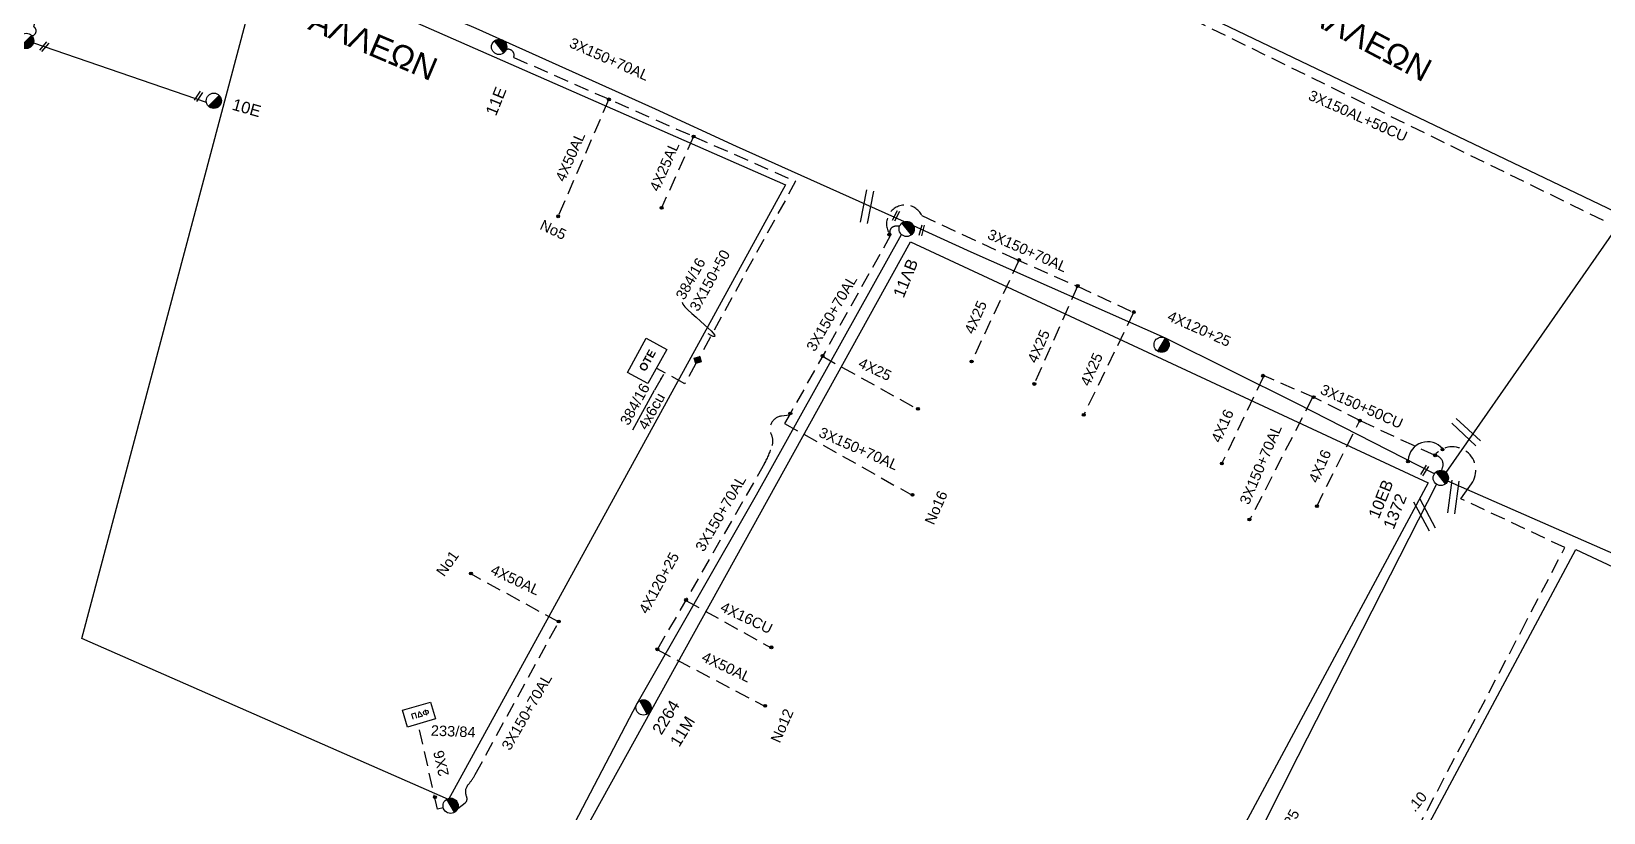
# Model space of a CAD drawing. Header units: millimetres. Extents: x 2087 to 5289, y 222 to 1137.
# Drawn here: x 2830.7 to 2965.9, y 400.3 to 467.4 of the extents above; entities that cross this region are included whole.
import ezdxf

# ---------------------------------------------------------------- set-up
doc = ezdxf.new("R2010")
doc.units = ezdxf.units.MM
doc.linetypes.add('DASHED', pattern=[19.05, 12.7, -6.35])
for name, color, linetype in [('Pillar OTE', 7, 'Continuous'), ('Pillar Δημοτικού Φωτισμού', 7, 'Continuous'), ('Άγνωστα', 7, 'Continuous'), ('Γυμνά εναέρια ΧΤ και ΦΟΠ (3Φ)   4x50+16AL', 7, 'Continuous'), ('Εναέρια παροχή ΧΤ 4x16', 7, 'SYN_LINE'), ('Επιγραφές - Σχήματα', 7, 'Continuous'), ('Καλώδια ΧΤ   3x150+50CU', 7, 'DASHED'), ('Καλώδια ΧΤ   3x150+70AL', 7, 'DASHED'), ('Καλώδια ΧΤ   3x150AL+50CU', 7, 'DASHED'), ('Καλώδια ΧΤ   4x50AL', 7, 'DASHED'), ('Μηχανική τομή', 7, 'Continuous'), ('Στύλος ΦΜ', 7, 'Continuous'), ('Στύλος ΦΜ @ 1', 7, 'Continuous'), ('Συνδέσεις', 7, 'Continuous'), ('Συνεστραμμενα ΧΤ  4Χ120+25 Al', 7, 'Continuous'), ('Τομή', 7, 'Continuous'), ('Υπόβαθρο ΔΕΗ', 7, 'Continuous'), ('Υπόγεια Καλώδια Δικτύου ΧΤ   .10', 7, 'DASHED'), ('Υπόγεια καλώδια Παροχών ΧΤ   4x16CU', 7, 'DASHED'), ('Υπόγεια καλώδια Παροχών ΧΤ   4x25', 7, 'DASHED'), ('Υπόγεια καλώδια Παροχών ΧΤ   4x6', 7, 'DASHED')]:
    doc.layers.add(name, color=color, linetype=linetype)
doc.styles.add('arial', font='arial.ttf')
doc.styles.get("Standard").update_dxf_attribs({"font": 'arial.ttf'})
doc.linetypes.add('SYN_LINE', pattern='A,0.5,-0.0001,["/\\/\\/\\/",Standard,S=0.1,R=0,X=0,Y=-0.05],-0.25', length=0.7501)
doc.dimstyles.new('ISO-25', dxfattribs={"dimtxt": 2.5, "dimasz": 2.5, "dimexe": 1.25, "dimexo": 0.625, "dimtad": 1, "dimtxsty": 'Standard', "dimcen": 2.5, "dimadec": 0, "dimazin": 0, "dimtfac": 1, "dimtmove": 0, "dimatfit": 3, "dimfxl": 1, "dimarcsym": 0})

# ---------------------------------------------------------------- blocks, each defined once
blk = doc.blocks.new('ΤΟΜΗ')
at = {"layer": 'Τομή', "ltscale": 40}
for p, q in [((-5.68, 0), (5.68, 0)), ((5.68, -2.33), (-5.68, -2.33))]:
    blk.add_line(p, q, dxfattribs=at)
blk = doc.blocks.new('ΜΗΧΑΝΙΚΗ ΤΟΜΗ')
at = {"layer": 'Μηχανική τομή', "ltscale": 40}
for p, q in [((-1.89, 0.78), (1.89, 0.78)), ((1.89, 0), (-1.89, 0))]:
    blk.add_line(p, q, dxfattribs=at)
blk = doc.blocks.new('_ΣΥΝΔΕΣΗ')
at = {"layer": 'Συνδέσεις', "linetype": 'SYN_LINE', "ltscale": 40}
blk.add_hatch(color=256, dxfattribs=at).paths.add_polyline_path([(0.5, -0.01, 1), (-0.5, -0.01, 1)])
at = {"layer": 'Συνδέσεις'}
blk.add_circle((0, -0.01), 0.5, dxfattribs=at)
blk = doc.blocks.new('ΥΠΑΡΧΩΝ ΤΣΙΜΕΝΤΕΝΙΟΣ ΣΤΥΛΟΣ')
at = {"layer": 'Στύλος ΦΜ'}
blk.add_hatch(color=7, dxfattribs=at).paths.add_polyline_path([(-1.29, -2.28, 0.574793), (2.62, 0, 0.268822), (1.3, 2.27)])
at = {"layer": 'Στύλος ΦΜ', "color": 7}
blk.add_line((-1.29, -2.28), (1.3, 2.27), dxfattribs=at)
blk.add_circle((0, 0), 2.62, dxfattribs=at)
at = {"layer": 'Στύλος ΦΜ', "flags": 4}
for tag, p in [('ΑΡΙΘΜΟΣ', (-4.68, 8.05)), ('ΤΥΠΟΣ', (-4.91, 3.03))]:
    blk.add_attdef(tag, p, '', height=4, dxfattribs=at)
blk = doc.blocks.new('PILLAR ΔΗΜΟΤΙΚΟΥ ΦΩΤΙΣΜΟΥ')
at = {"layer": 'Pillar Δημοτικού Φωτισμού', "ltscale": 40}
for p, q in [((-3.64, 2), (3.07, 2)), ((-3.64, -2), (-3.64, 2)), ((3.07, 2), (3.07, -2)), ((3.07, -2), (-3.64, -2))]:
    blk.add_line(p, q, dxfattribs=at)
at = {"layer": 'Pillar Δημοτικού Φωτισμού', "insert": (-2.13, 0.69), "char_height": 1.3575, "width": 109.961, "attachment_point": 1}
blk.add_mtext('{\\fArial|b1|i0|c161|p34;ΠΔΦ}', dxfattribs=at)
blk = doc.blocks.new('TSONTA XT1')
at = {"ltscale": 40}
h = blk.add_hatch(color=256, dxfattribs=at)
h.dxf.hatch_style = 1
h.paths.add_polyline_path([(595.96, 2487.66), (597.07, 2488.77), (595.96, 2489.87), (594.85, 2488.77)])
blk.add_lwpolyline([(594.85, 2488.77), (595.96, 2489.87), (597.07, 2488.77), (595.96, 2487.66)], close=True, dxfattribs=at)
blk = doc.blocks.new('PILLAR ΟΤΕ')
at = {"layer": 'Pillar OTE', "ltscale": 40}
blk.add_lwpolyline([(-3.31, 2.02), (3.39, 2.02), (3.39, -1.99), (-3.31, -1.99)], close=True, dxfattribs=at)
at = {"layer": 'Pillar OTE', "insert": (-1.81, 0.71), "char_height": 1.3575, "width": 109.961, "attachment_point": 1}
blk.add_mtext('{\\fArial|b1|i0|c161|p34;OTE}', dxfattribs=at)

msp = doc.modelspace()

# ---------------------------------------------------------------- linework, layer by layer
at = {"layer": 'Άγνωστα', "color": 85}
msp.add_lwpolyline([(2905.8, 451.06), (2891.36, 457.52), (2884.38, 460.75), (2868.96, 467.67), (2848.04, 476.59), (2834.61, 481.97)], dxfattribs=at)
at = {"layer": 'Άγνωστα', "color": 1, "linetype": 'SYN_LINE', "ltscale": 10}
msp.add_lwpolyline([(2830.89, 466.44), (2845.75, 461.34)], dxfattribs=at)
at = {"layer": 'Άγνωστα', "color": 1, "linetype": 'DASHED', "ltscale": 0.1}
msp.add_lwpolyline([(2866.14, 400.67), (2865.63, 400.56), (2863.99, 407.89)], dxfattribs=at)
at = {"layer": 'Άγνωστα', "color": 7}
msp.add_arc((2950.81, 430.46), 1.68, 39.462, 176.6216, dxfattribs=at)
at = {"layer": 'Γυμνά εναέρια ΧΤ και ΦΟΠ (3Φ)   4x50+16AL', "color": 1, "ltscale": 40}
msp.add_lwpolyline([(3012.1, 400.96), (2993.46, 410.31), (2981.78, 415.94), (2952.54, 428.76)], dxfattribs=at)
at = {"layer": 'Εναέρια παροχή ΧΤ 4x16', "color": 30, "linetype": 'DASHED', "ltscale": 0.1}
for points in [[(2936.66, 437.7), (2933.12, 430.3)], [(2941.27, 426.59), (2944.97, 433.96)]]:
    msp.add_lwpolyline(points, dxfattribs=at)
at = {"layer": 'Καλώδια ΧΤ   3x150+50CU', "color": 27, "ltscale": 0.1}
msp.add_lwpolyline([(2965.94, 451.16), (2929.84, 468.82), (2922.63, 472.35)], dxfattribs=at)
at = {"layer": 'Καλώδια ΧΤ   3x150+50CU', "color": 30, "ltscale": 0.1}
msp.add_lwpolyline([(2952.02, 429.68), (2952.1, 429.93, 0.503145), (2951.4, 430.98), (2945.09, 433.91), (2941.11, 435.92), (2936.69, 437.83)], format="xyb", dxfattribs=at)
at = {"layer": 'Καλώδια ΧΤ   3x150+70AL', "color": 85, "ltscale": 0.1}
msp.add_lwpolyline([(2871.55, 465.86, -0.638082), (2872.2, 465.19), (2887.68, 458.39)], format="xyb", dxfattribs=at)
at = {"layer": 'Καλώδια ΧΤ   3x150+70AL', "color": 151, "ltscale": 0.1}
for points in [[(2904.62, 449.9, -1.119994), (2907.3, 451.6), (2915.21, 447.92), (2920.68, 445.51), (2925.52, 443.26)], [(2905.39, 450.68), (2905.02, 450.67, 0.581849), (2904.62, 449.9), (2895.97, 434.54), (2895.5, 433.72)], [(2895.91, 434.44), (2895.91, 434.44), (2895.22, 434.35, 0.515924), (2894.37, 432.73, -0.19908), (2894.44, 431.81, -0.041399), (2893.78, 430.27), (2884.54, 414.27)]]:
    msp.add_lwpolyline(points, format="xyb", dxfattribs=at)
at = {"layer": 'Καλώδια ΧΤ   3x150+70AL', "color": 30, "linetype": 'DASHED', "ltscale": 0.1}
msp.add_lwpolyline([(2940.89, 435.9), (2935.55, 425.51)], dxfattribs=at)
at = {"layer": 'Καλώδια ΧΤ   3x150+70AL', "color": 151, "ltscale": 0.1}
msp.add_lwpolyline([(2895.5, 433.72), (2906.48, 427.54)], dxfattribs=at)
at = {"layer": 'Καλώδια ΧΤ   3x150+70AL', "color": 1, "ltscale": 0.1}
msp.add_lwpolyline([(2867.38, 400.61), (2868.03, 401.11, 0.356325), (2868.14, 401.63, -0.305651), (2868.28, 402.66, 0.054284), (2868.89, 403.54), (2876.06, 416.65)], format="xyb", dxfattribs=at)
at = {"layer": 'Καλώδια ΧΤ   3x150AL+50CU', "color": 85, "linetype": 'DASHED', "ltscale": 0.1}
msp.add_lwpolyline([(2887.67, 458.39), (2896.45, 454.54), (2888.19, 439.47)], dxfattribs=at)
at = {"layer": 'Καλώδια ΧΤ   4x50AL', "color": 85, "ltscale": 0.1}
msp.add_lwpolyline([(2880.38, 461.6), (2876.02, 451.53)], dxfattribs=at)
at = {"layer": 'Καλώδια ΧΤ   4x50AL', "color": 1, "ltscale": 0.1}
msp.add_lwpolyline([(2876.06, 416.65), (2868.5, 420.78)], dxfattribs=at)
at = {"layer": 'Καλώδια ΧΤ   4x50AL', "color": 151, "ltscale": 0.1}
msp.add_lwpolyline([(2884.54, 414.27), (2893.81, 409.4)], dxfattribs=at)
at = {"layer": 'Συνεστραμμενα ΧΤ  4Χ120+25 Al', "color": 85, "linetype": 'SYN_LINE', "ltscale": 10}
msp.add_lwpolyline([(2952.41, 429.49), (2968.86, 453.12), (2968.86, 453.12), (2976.62, 463.96), (2976.62, 463.96), (2990.34, 474.6), (2996.5, 479.14), (3008.03, 500.39), (3015.21, 513.76), (3020.89, 524.12), (3021.76, 524.23), (3030.77, 540.42), (3035.53, 549.62), (3036.62, 551.83)], dxfattribs=at)
at = {"layer": 'Συνεστραμμενα ΧΤ  4Χ120+25 Al', "color": 30, "linetype": 'SYN_LINE', "ltscale": 10}
msp.add_lwpolyline([(2951.4, 429.4), (2939.56, 435.42), (2928.25, 441.06), (2911.55, 448.45), (2906.59, 450.72)], dxfattribs=at)
at = {"layer": 'Συνεστραμμενα ΧΤ  4Χ120+25 Al', "color": 151, "linetype": 'SYN_LINE', "ltscale": 10}
msp.add_lwpolyline([(2868.44, 382.16), (2882.81, 409.64), (2893.09, 427.58), (2905.56, 449.95), (2905.56, 449.95), (2905.56, 449.95)], dxfattribs=at)
at = {"layer": 'Συνεστραμμενα ΧΤ  4Χ120+25 Al', "color": 27, "linetype": 'SYN_LINE', "ltscale": 10}
msp.add_lwpolyline([(2951.57, 428.49), (2939.64, 405.08), (2932.46, 390.83), (2919.43, 368.3), (2915.21, 360.34)], dxfattribs=at)
at = {"layer": 'Υπόβαθρο ΔΕΗ'}
for points in [[(2959.61, 546.01), (3005.88, 522.14), (2967.65, 451.57), (2920.29, 474.28), (2959.61, 546.01)], [(2866.6, 401.38), (2835.06, 415.22), (2850.66, 473.97), (2895.57, 454.24), (2866.6, 401.38)], [(2914.24, 360.5), (2869, 381.88), (2906.34, 449.33), (2950.86, 428.61), (2914.24, 360.5)], [(2882.45, 433.16), (2884.32, 436.58)], [(2926.89, 354.41), (2963.57, 422.87), (3010.92, 400.7), (2973.93, 330.98), (2926.89, 354.41)]]:
    msp.add_lwpolyline(points, dxfattribs=at)
msp.add_open_spline([(2886.69, 444.14), (2886.67, 443.81), (2889.66, 441.44), (2889.71, 440.98), (2888.93, 441.41)], degree=3, dxfattribs=at)
at = {"layer": 'Υπόγεια Καλώδια Δικτύου ΧΤ   .10', "color": 1, "linetype": 'DASHED', "ltscale": 0.1}
msp.add_lwpolyline([(2833.43, 483.16, -0.66652), (2835.62, 482.4), (2834.12, 476.51, -0.624399), (2833.11, 476.12), (2830.89, 467.83, -0.741564), (2830.75, 467.05)], format="xyb", dxfattribs=at)
at = {"layer": 'Υπόγεια Καλώδια Δικτύου ΧΤ   .10', "color": 30, "ltscale": 0.1}
msp.add_lwpolyline([(2938.97, 378.92), (2940.47, 381.76), (2949.88, 398.74), (2958.85, 415.84), (2962.61, 423.04), (2953.67, 427.25), (2954, 427.71), (2954.58, 428.52, 0.966073), (2951.4, 430.98, 2.124885)], format="xyb", dxfattribs=at)
at = {"layer": 'Υπόγεια καλώδια Παροχών ΧΤ   4x16CU', "color": 151, "ltscale": 0.1}
msp.add_lwpolyline([(2887, 418.51), (2894.34, 414.43)], dxfattribs=at)
at = {"layer": 'Υπόγεια καλώδια Παροχών ΧΤ   4x25', "color": 85, "linetype": 'DASHED', "ltscale": 0.1}
msp.add_lwpolyline([(2887.67, 458.39), (2884.91, 452.26)], dxfattribs=at)
at = {"layer": 'Υπόγεια καλώδια Παροχών ΧΤ   4x25', "color": 151, "ltscale": 0.1}
for points in [[(2915.64, 447.73), (2911.57, 439.01)], [(2920.68, 445.51), (2916.96, 437.08)], [(2925.52, 443.26), (2921.21, 434.42)], [(2898.75, 439.49), (2906.95, 434.94)]]:
    msp.add_lwpolyline(points, dxfattribs=at)
at = {"layer": 'Υπόγεια καλώδια Παροχών ΧΤ   4x6', "color": 85, "linetype": 'DASHED', "ltscale": 0.1}
msp.add_lwpolyline([(2887.86, 438.87), (2886.91, 437.13), (2884.51, 438.45)], dxfattribs=at)

# ---------------------------------------------------------------- block references
at = {"layer": 'Pillar OTE', "xscale": 0.5, "yscale": 0.5, "zscale": 0.5, "rotation": 61.27537864130213}
msp.add_blockref('PILLAR ΟΤΕ', (2883.67, 439.07), dxfattribs=at)
at = {"layer": 'Pillar Δημοτικού Φωτισμού', "xscale": 0.3750000000000016, "yscale": 0.3750000000000016, "zscale": 0.3750000000000016, "rotation": 16.38571625339303}
msp.add_blockref('PILLAR ΔΗΜΟΤΙΚΟΥ ΦΩΤΙΣΜΟΥ', (2864.15, 408.72), dxfattribs=at)
at = {"layer": 'Μηχανική τομή', "xscale": 0.2499999999999997, "yscale": 0.2499999999999997, "zscale": 0.2499999999999997}
for p, rotation in [((2831.89, 466.05), 49.83193169110836), ((2845.17, 461.79), 56.91939415085888), ((2905.17, 451.52), 63.04148361453178), ((2907.2, 450.35), 255.4090454671529), ((2950.47, 429.73), 237.5123142251692)]:
    msp.add_blockref('ΜΗΧΑΝΙΚΗ ΤΟΜΗ', p, dxfattribs=dict(at, rotation=rotation))
at = {"layer": 'Στύλος ΦΜ @ 1', "ltscale": 40}
ref = msp.add_blockref('ΥΠΑΡΧΩΝ ΤΣΙΜΕΝΤΕΝΙΟΣ ΣΤΥΛΟΣ', (2830.26, 466.61), dxfattribs=dict(at, xscale=0.2499999999999998, yscale=0.2499999999999998, zscale=0.2499999999999998, rotation=344.233400973807))
ref.add_attrib('ΤΥΠΟΣ', '2325', (2825.52, 465.94), dxfattribs={"layer": 'Στύλος ΦΜ', "height": 1, "rotation": 344.2334, "flags": 4})
ref.add_attrib('ΑΡΙΘΜΟΣ', '11ΛB', (2824.52, 464.57), dxfattribs={"layer": 'Στύλος ΦΜ', "height": 1, "rotation": 344.2334, "flags": 4})
ref = msp.add_blockref('ΥΠΑΡΧΩΝ ΤΣΙΜΕΝΤΕΝΙΟΣ ΣΤΥΛΟΣ', (2870.94, 466.09), dxfattribs=dict(at, xscale=0.25, yscale=0.25, zscale=0.25, rotation=68.05683533464186))
ref.add_attrib('ΤΥΠΟΣ', '11Ε', (2870.67, 460.09), dxfattribs={"layer": 'Στύλος ΦΜ', "height": 1, "rotation": 68.0568, "flags": 4})
ref = msp.add_blockref('ΥΠΑΡΧΩΝ ΤΣΙΜΕΝΤΕΝΙΟΣ ΣΤΥΛΟΣ', (2846.4, 461.46), dxfattribs=dict(at, xscale=0.2499999999999998, yscale=0.2499999999999998, zscale=0.2499999999999998, rotation=344.233400973807))
ref.add_attrib('ΤΥΠΟΣ', '10E', (2847.9, 460.71), dxfattribs={"layer": 'Στύλος ΦΜ', "height": 1, "rotation": 344.2334, "flags": 4})
ref = msp.add_blockref('ΥΠΑΡΧΩΝ ΤΣΙΜΕΝΤΕΝΙΟΣ ΣΤΥΛΟΣ', (2906, 450.44), dxfattribs=dict(at, xscale=0.25, yscale=0.25, zscale=0.25, rotation=68.05683533464186))
ref.add_attrib('ΤΥΠΟΣ', '11ΛB', (2905.73, 444.44), dxfattribs={"layer": 'Στύλος ΦΜ', "height": 1, "rotation": 68.0568, "flags": 4})
at = {"layer": 'Στύλος ΦΜ @ 1', "ltscale": 40, "xscale": 0.25, "yscale": 0.25, "zscale": 0.25}
msp.add_blockref('ΥΠΑΡΧΩΝ ΤΣΙΜΕΝΤΕΝΙΟΣ ΣΤΥΛΟΣ', (2927.93, 440.49), dxfattribs=at)
at = {"layer": 'Στύλος ΦΜ @ 1', "ltscale": 40}
ref = msp.add_blockref('ΥΠΑΡΧΩΝ ΤΣΙΜΕΝΤΕΝΙΟΣ ΣΤΥΛΟΣ', (2951.94, 429.03), dxfattribs=dict(at, xscale=0.25, yscale=0.25, zscale=0.25, rotation=67.8816802366378))
ref.add_attrib('ΤΥΠΟΣ', '10EB', (2946.6, 425.45), dxfattribs={"layer": 'Στύλος ΦΜ', "height": 1, "rotation": 67.8817, "flags": 4})
ref.add_attrib('ΑΡΙΘΜΟΣ', '1372', (2947.88, 424.54), dxfattribs={"layer": 'Στύλος ΦΜ', "height": 1, "rotation": 67.8817, "flags": 4})
ref = msp.add_blockref('ΥΠΑΡΧΩΝ ΤΣΙΜΕΝΤΕΝΙΟΣ ΣΤΥΛΟΣ', (2883.36, 409.3), dxfattribs=dict(at, xscale=0.2499999999999999, yscale=0.2499999999999999, zscale=0.2499999999999999, rotation=58.51558257862421))
ref.add_attrib('ΤΥΠΟΣ', '11M', (2886.43, 405.83), dxfattribs={"layer": 'Στύλος ΦΜ', "height": 1, "rotation": 58.5156, "flags": 4})
ref.add_attrib('ΑΡΙΘΜΟΣ', '2264', (2884.9, 406.87), dxfattribs={"layer": 'Στύλος ΦΜ', "height": 1, "rotation": 58.5156, "flags": 4})
at = {"layer": 'Στύλος ΦΜ @ 1', "ltscale": 40, "xscale": 0.2499999999999998, "yscale": 0.2499999999999998, "zscale": 0.2499999999999998, "rotation": 60.43658789886273}
msp.add_blockref('ΥΠΑΡΧΩΝ ΤΣΙΜΕΝΤΕΝΙΟΣ ΣΤΥΛΟΣ', (2866.77, 400.85), dxfattribs=at)
at = {"layer": 'Συνδέσεις', "xscale": 0.25, "yscale": 0.25, "zscale": 0.25}
for p in [(2880.39, 461.58), (2887.67, 458.39), (2884.92, 452.26), (2876.02, 451.53), (2904.51, 449.96), (2915.66, 447.77), (2920.7, 445.54), (2925.54, 443.3), (2898.77, 439.53), (2911.59, 439.05), (2916.98, 437.12), (2936.66, 437.82), (2941, 435.98), (2895.99, 434.58), (2906.97, 434.98), (2921.23, 434.46), (2944.98, 433.97), (2952.09, 431.49), (2933.11, 430.28), (2949.13, 430.46), (2951.45, 430.98), (2906.5, 427.58), (2941.29, 426.61), (2935.48, 425.46), (2868.52, 420.82), (2887.02, 418.55), (2876.07, 416.69), (2884.56, 414.3), (2894.36, 414.47), (2893.83, 409.44), (2865.42, 401.58)]:
    msp.add_blockref('_ΣΥΝΔΕΣΗ', p, dxfattribs=at)
at = {"layer": 'Συνδέσεις', "xscale": 0.3075184835441074, "yscale": 0.3075184835441074, "zscale": 0.3075184835441074, "rotation": 61.2753786413096}
msp.add_blockref('TSONTA XT1', (3471.11, -89.37), dxfattribs=at)
at = {"layer": 'Τομή', "xscale": 0.2499999999999998, "yscale": 0.2499999999999998, "zscale": 0.2499999999999998}
for p, rotation in [((2902.3, 452.41), 78.87025759580806), ((2953.92, 432.76), 136.968279459992), ((2952.73, 427.43), 82.53546279407658), ((2950.29, 425.71), 118.2061026608938)]:
    msp.add_blockref('ΤΟΜΗ', p, dxfattribs=dict(at, rotation=rotation))

# ---------------------------------------------------------------- texts
at = {"layer": 'Άγνωστα', "ltscale": 40, "char_height": 0.9, "attachment_point": 1, "style": 'arial'}
for s, insert, width, rotation in [('4X25AL', (2883.84, 453.95), 69.1904, 66.1299), ('Νο5', (2874.75, 451.27), 4.9334, 334.7888), ('4X120+25', (2928.71, 443.44), 69.1904, 336.1699), ('Νο16', (2907.51, 425.29), 4.9334, 66.1299), ('Νο1', (2865.47, 421), 4.9334, 54.8349), ('4X120+25', (2882.9, 417.7), 5.7561, 61.1612), ('Νο12', (2894.26, 406.54), 4.9334, 66.1299), ('233/84', (2865.09, 407.78), 69.1904, 357.5779), ('2X6', (2865.76, 403.3), 69.1904, 102.9141), ('4X120+25', (2936.26, 395.6), 5.7561, 61.1612)]:
    msp.add_mtext(s, dxfattribs=dict(at, insert=insert, width=width, rotation=rotation))
at = {"layer": 'Εναέρια παροχή ΧΤ 4x16', "ltscale": 40, "char_height": 0.9, "width": 69.1904, "attachment_point": 1, "rotation": 66.1299, "style": 'arial'}
for insert in [(2932.15, 432.35), (2940.53, 428.89)]:
    msp.add_mtext('4X16', dxfattribs=dict(at, insert=insert))
at = {"layer": 'Επιγραφές - Σχήματα', "ltscale": 40, "char_height": 2, "width": 21.1415, "attachment_point": 1, "style": 'arial'}
for insert, rotation in [((2851.91, 470.88), 337.0231), ((2938, 471.87), 332.134)]:
    msp.add_mtext('ΤΡΑΛΛΕΩΝ', dxfattribs=dict(at, insert=insert, rotation=rotation))
at = {"layer": 'Καλώδια ΧΤ   3x150+50CU', "ltscale": 40, "char_height": 0.9, "width": 69.1904, "attachment_point": 1, "rotation": 336.1699, "style": 'arial'}
for s, insert in [('3X150AL+50CU', (2940.83, 462.42)), ('3X150+50CU', (2941.86, 437.13))]:
    msp.add_mtext(s, dxfattribs=dict(at, insert=insert))
at = {"layer": 'Καλώδια ΧΤ   3x150+70AL', "ltscale": 40, "char_height": 0.9, "width": 69.1904, "attachment_point": 1, "style": 'arial'}
for s, insert, rotation in [('3X150+70AL', (2877.26, 466.93), 336.1699), ('3X150+70AL', (2913.23, 450.47), 336.1699), ('3X150+50', (2887.27, 443.71), 61), ('3X150+70AL', (2897.31, 440.28), 59.6413), ('3X150+70AL', (2898.72, 433.44), 336.1699), ('3X150+70AL', (2934.6, 427.01), 66.8637), ('3X150+70AL', (2887.76, 423.07), 59.6413), ('3X150+70AL', (2871.1, 405.98), 60.0024)]:
    msp.add_mtext(s, dxfattribs=dict(at, insert=insert, rotation=rotation))
at = {"layer": 'Καλώδια ΧΤ   3x150+70AL', "ltscale": 40, "char_height": 0.9, "attachment_point": 1, "rotation": 61, "style": 'arial'}
for s, insert in [('384/16', (2886.08, 444.7)), ('384/16', (2881.29, 433.91)), ('4x6cu', (2882.85, 433.52))]:
    msp.add_mtext_dynamic_manual_height_columns(s, width=1.8, gutter_width=12.5, heights=[0.118], dxfattribs=dict(at, insert=insert))
at = {"layer": 'Καλώδια ΧΤ   4x50AL', "ltscale": 40, "char_height": 0.9, "width": 69.1904, "attachment_point": 1, "style": 'arial'}
for insert, rotation in [((2875.74, 454.79), 66.1299), ((2870.51, 421.63), 334.7959), ((2888.67, 414.14), 334.7959)]:
    msp.add_mtext('4X50AL', dxfattribs=dict(at, insert=insert, rotation=rotation))
at = {"layer": 'Υπόγεια Καλώδια Δικτύου ΧΤ   .10', "ltscale": 40, "insert": (2949.02, 400.82), "char_height": 0.9, "width": 69.1904, "attachment_point": 1, "rotation": 50.2771, "style": 'arial'}
msp.add_mtext('.10', dxfattribs=at)
at = {"layer": 'Υπόγεια καλώδια Παροχών ΧΤ   4x16CU', "ltscale": 40, "insert": (2890.27, 418.43), "char_height": 0.9, "width": 69.1904, "attachment_point": 1, "rotation": 334.7959, "style": 'arial'}
msp.add_mtext('4X16CU', dxfattribs=at)
at = {"layer": 'Υπόγεια καλώδια Παροχών ΧΤ   4x25', "ltscale": 40, "char_height": 0.9, "width": 69.1904, "attachment_point": 1, "style": 'arial'}
for insert, rotation in [((2910.92, 441.69), 66.1299), ((2916.34, 439.19), 66.1299), ((2920.89, 437.21), 66.1299), ((2902.14, 439.41), 334.7959)]:
    msp.add_mtext('4X25', dxfattribs=dict(at, insert=insert, rotation=rotation))

# ---------------------------------------------------------------- leaders
at = {"layer": 'Επιγραφές - Σχήματα', "ltscale": 40}
msp.add_leader([(2885.08, 437.94), (2884.32, 436.58)], dimstyle='ISO-25', override={"dimasz": 0.5, "dimtad": 0}, dxfattribs=at)

doc.saveas('drawing.dxf')
